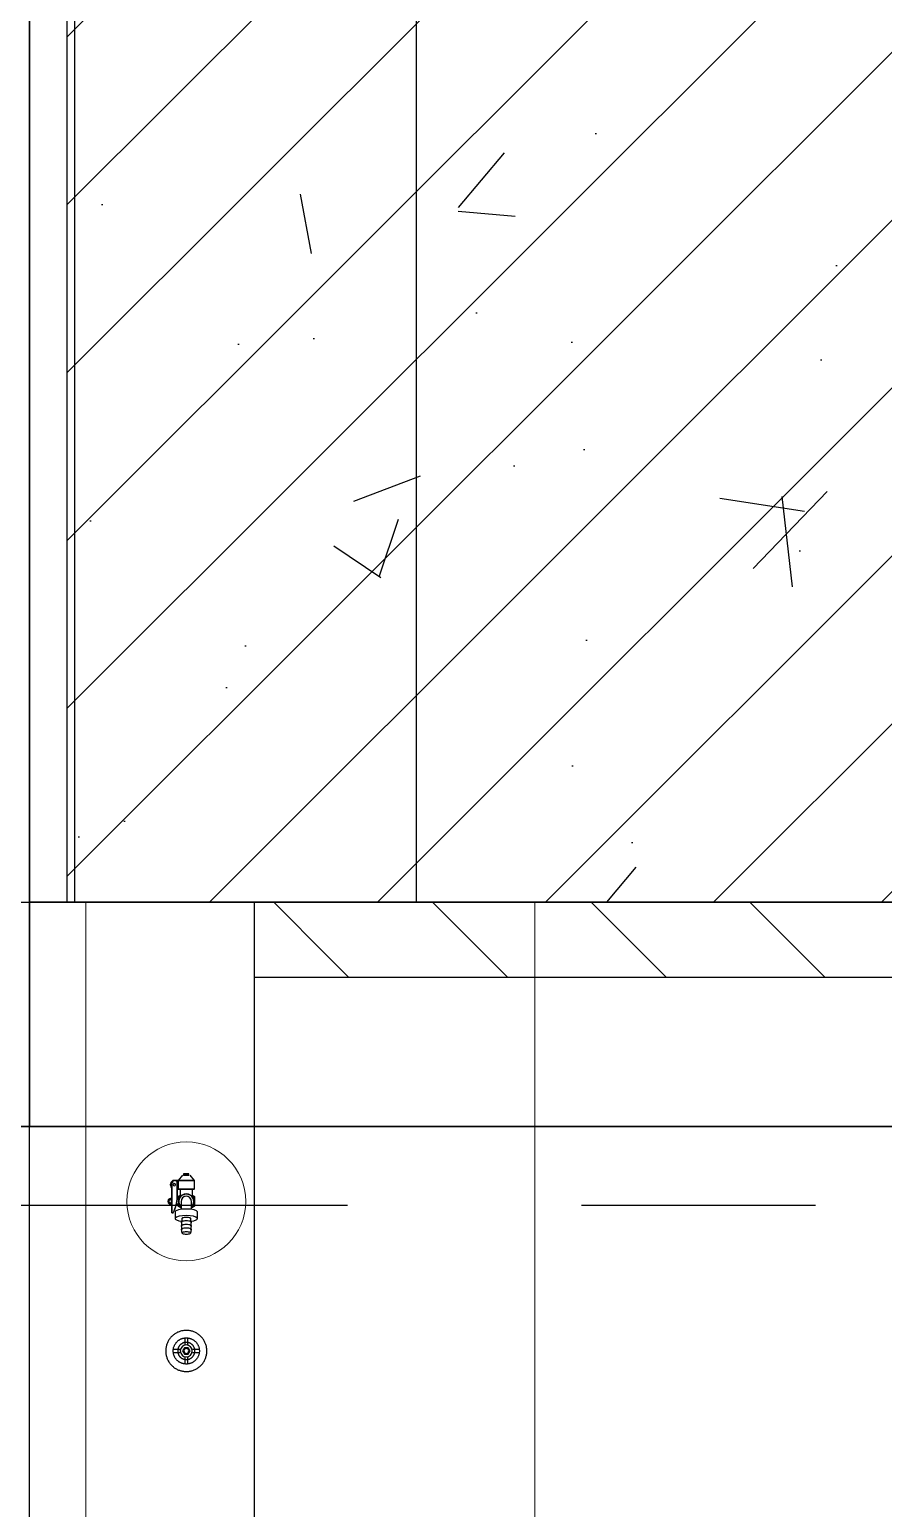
# Model space of a CAD drawing. Header units: millimetres. Extents: x -4391136 to -1798569, y -886572 to -291056.
# Drawn here: x -2136485 to -2135344, y -394351 to -392374 of the extents above; entities that cross this region are included whole.
import ezdxf

# ---------------------------------------------------------------- set-up
doc = ezdxf.new("R2010")
doc.units = ezdxf.units.MM
doc.set_wipeout_variables(frame=1)
doc.linetypes.add('TA_GL_005.00000', pattern=[13.75, 5, -1.25, 1.25, -1.25, 5])
doc.linetypes.add('Xref-LOUVER-E1-E4$0$HIDDEN2', pattern=[4.7625, 3.175, -1.5875])
for name, color, linetype in [('000 - 0_SYM_DWG_GRIDLINE_MAIN_COLOR_251', 7, 'Continuous'), ('000 - CONCRETE_COL_CUT_COLOR_5', 7, 'Continuous'), ('000 - CONCRETE_COL_HATCH_', 7, 'Continuous'), ('000 - CONCRETE_COL_WIPEOUT_', 7, 'Continuous'), ('000 - CONCRETE_PRECAST_MAIN_COLOR_1', 7, 'Continuous'), ('000 - CONCRETE_PRECAST_WIPEOUT_', 7, 'Continuous'), ('000 - CONCRETE_WALL_MAIN_COLOR_1', 7, 'Continuous'), ('_PP-Dim', 7, 'Continuous'), ('Xref-E1-E4$0$E2_Ent2-CRD$0$_Col', 7, 'Continuous'), ('Xref-E1-E4$0$E2_Ent2-CRD$0$_Hatch', 7, 'Continuous'), ('Xref-E1-E4$0$E2_Ent2-CRD$0$A-200-M_WALL_EXT', 7, 'Continuous'), ('Xref-LOUVER-E1-E4$0$_PRECAST', 7, 'Xref-LOUVER-E1-E4$0$HIDDEN2')]:
    doc.layers.add(name, color=color, linetype=linetype)
doc.styles.add('TA', font='', dxfattribs={"height": 4.5})
doc.styles.get('TA').set_extended_font_data('Cordia New')
pattern_1 = [(135, (-97966.48, -101250), (-106.06602, -106.06602), [])]

# ---------------------------------------------------------------- blocks, each defined once
blk = doc.blocks.new('W-1-PP17-ENT2_REV00_20260527-020919_ELEVATION_2_ST')
at = {"layer": 'Xref-E1-E4$0$E2_Ent2-CRD$0$_Hatch', "lineweight": -3}
h = blk.add_hatch(dxfattribs=at)
h.set_pattern_fill('FP_5', style=0, pattern_type=2)
h.set_pattern_definition(pattern_1)
h.paths.add_polyline_path([(-19735, 102190), (-19735, 103500), (-22025, 103500), (-22025, 102190), (-20233.7, 102190)])
h = blk.add_hatch(dxfattribs=at)
h.set_pattern_fill('FP_5', style=0, pattern_type=2)
h.set_pattern_definition(pattern_1)
h.paths.add_polyline_path([(-19735, 102190), (-19735, 103500), (-22025, 103500), (-22025, 102190), (-20233.7, 102190)])
at = {"layer": 'Xref-E1-E4$0$E2_Ent2-CRD$0$_Col', "color": 7}
blk.add_lwpolyline([(-22325, 105590), (-22025, 105590), (-22025, 102290), (-22325, 102290)], close=True, dxfattribs=at)
at = {"layer": 'Xref-E1-E4$0$E2_Ent2-CRD$0$A-200-M_WALL_EXT', "color": 7, "lineweight": -3}
for p, q in [((-22325, 100790), (-22325, 102290)), ((-22025, 102290), (-22325, 102290)), ((-22025, 102290), (-22025, 100790)), ((-22025, 102190), (970, 102190))]:
    blk.add_line(p, q, dxfattribs=at)
at = {"layer": 'Xref-LOUVER-E1-E4$0$_PRECAST', "color": 7}
blk.add_line((-22275, 102290), (-16435, 102290), dxfattribs=at)
blk.add_lwpolyline([(-16435, 105290), (-22275, 105290), (-22275, 102290)], dxfattribs=at)
blk = doc.blocks.new('*U1514')
at = {"layer": '000 - 0_SYM_DWG_GRIDLINE_MAIN_COLOR_251', "color": 7, "linetype": 'ByBlock', "ltscale": 5}
blk.add_line((20, 0), (-622.815, 0), dxfattribs=at)
at = {"color": 7, "style": 'TA', "flags": 1}
blk.add_attdef('LOCATION', (6, -6), '', height=4.5, rotation=270, dxfattribs=at)
blk = doc.blocks.new('W-1-PP17-ENT2_REV00_20260527-020919_ELEVATION_2_PRECAST')
at = {"color": 7}
blk.add_wipeout([(5840, 0), (0, 0), (0, -3000), (5840, -3000)], dxfattribs=at).dxf.layer = '000 - CONCRETE_PRECAST_WIPEOUT_'
at = {"layer": '000 - CONCRETE_COL_HATCH_'}
h = blk.add_hatch(dxfattribs=at)
h.set_pattern_fill('ANSI31')
h.set_pattern_definition([(45, (-112882316.63, -18304642.85), (-112.25320151, 112.25320151), [])])
h.paths.add_polyline_path([(5840, 0), (0, 0), (0, -3000), (5840, -3000)])
h = blk.add_hatch(dxfattribs=at)
h.set_pattern_fill('AR-CONC', scale=0.1)
h.set_pattern_definition([(50, (-112882316.6, -18304642.85), (910.923345, -79.6954277), [95.25, -1047.75]), (355, (-112882316.6, -18304642.85), (-176.217107, 955.284226), [76.2, -838.202921]), (100.4514447, (-112882240.7, -18304649.5), (734.7062355, 875.5887596), [80.950044, -890.451223]), (46.1842, (-112882316.6, -18304388.9), (1355.395204, -210.21164), [142.875, -1571.625]), (96.6355576, (-112882203.7, -18304406.4), (1187.02067, 1237.130623), [121.425116, -1335.67804]), (351.1841512, (-112882316.6, -18304388.9), (1187.02067, 1237.130623), [114.299835, -1257.29866]), (21, (-112882189.6, -18304452.35), (758.0719563, -511.325991), [95.25, -1047.75]), (326, (-112882189.6, -18304452.35), (309.010142, 920.9398306), [76.2, -838.2]), (71.451445, (-112882126.5, -18304495), (1067.0820964, 409.6138444), [80.950044, -890.449688]), (37.5, (-112882316.63, -18304642.85), (15.44301625, 422.7751944), [0, -828.04, 0, -850.9, 0, -841.375]), (7.5, (-112882316.63, -18304642.85), (334.0983126, 500.9028741), [0, -485.14, 0, -808.99, 0, -320.675]), (327.5, (-112882599.84, -18304642.85), (677.9529758, -28.64372), [0, -317.5, 0, -990.6, 0, -1314.45]), (317.5, (-112882726.84, -18304642.85), (740.645907, 127.1324552), [0, -412.75, 0, -657.86, 0, -933.45])])
h.paths.add_polyline_path([(5840, 0), (0, 0), (0, -3000), (5840, -3000)])
at = {"layer": '000 - CONCRETE_PRECAST_MAIN_COLOR_1', "color": 7}
blk.add_line((0, 0), (0, -3000), dxfattribs=at)
blk.add_lwpolyline([(5840, 0), (0, 0), (0, -3000), (5840, -3000), (5840, 0)], close=True, dxfattribs=at)
blk = doc.blocks.new('DPA_Curved type C_Left_Corner 1 - Curved Type C_Left_Corner 1-31266682-ENTRANCE 2 - ENLARGE ELEVATION 2')
at = {"layer": '000 - CONCRETE_PRECAST_MAIN_COLOR_1', "color": 7}
for p, q in [((-518923.9, 105290), (-518923.9, 102290)), ((-518923.9, 105290), (-518923.9, 102290)), ((-518913.9, 105290), (-518913.9, 102290)), ((-518457.3, 105290), (-518457.3, 102290)), ((-518973.9, 102290), (-517473.9, 102290)), ((-518923.9, 102290), (-518973.9, 102290)), ((-518913.9, 102290), (-518923.9, 102290)), ((-518457.3, 102290), (-518913.9, 102290)), ((-517533.9, 102290), (-518457.3, 102290))]:
    blk.add_line(p, q, dxfattribs=at)
blk = doc.blocks.new('ACM_STR_COLN_Precast- Rectangular Column - 300x300-21690118-ENTRANCE 2 - ENLARGE ELEVATION 2')
at = {"layer": '000 - CONCRETE_WALL_MAIN_COLOR_1', "color": 7}
for p, q in [((-518973.9, 105290), (-518973.9, 102290)), ((-518973.9, 105290), (-518973.9, 102290)), ((-518963.9, 102290), (-518973.9, 102290)), ((-518683.9, 102290), (-518963.9, 102290)), ((-518673.9, 102290), (-518683.9, 102290))]:
    blk.add_line(p, q, dxfattribs=at)
blk = doc.blocks.new('ø15 HB_ - HOSE BIBB  W_ LOCK-32895848-ENTRANCE 2 - ENLARGE ELEVATION 2')
at = {"layer": '000 - CONCRETE_WALL_MAIN_COLOR_1', "color": 7}
for p, q in [((-518782.7, 101914.8), (-518782.7, 101915.8)), ((-518782.7, 101915.8), (-518782.7, 101914.8)), ((-518780.4, 101918.1), (-518779.1, 101918.1)), ((-518779.1, 101918.1), (-518780.4, 101918.1)), ((-518780.4, 101918.1), (-518779.1, 101918.1)), ((-518779.1, 101918.1), (-518780.4, 101918.1)), ((-518780.4, 101918.1), (-518772.9, 101918.1)), ((-518772.9, 101918.1), (-518780.4, 101918.1)), ((-518776.8, 101915.8), (-518776.8, 101895.9)), ((-518776.8, 101895.9), (-518776.8, 101915.8)), ((-518769.7, 101925), (-518775.4, 101918.1)), ((-518775.4, 101918.1), (-518775.4, 101906.5)), ((-518764.5, 101918.1), (-518775.1, 101918.1)), ((-518775.1, 101918.1), (-518764.5, 101918.1)), ((-518766.2, 101927), (-518768, 101927)), ((-518768, 101927), (-518766.2, 101927)), ((-518768, 101927), (-518768, 101925)), ((-518766.2, 101925), (-518768, 101925)), ((-518768, 101925), (-518766.2, 101925)), ((-518762.8, 101927), (-518766.2, 101927)), ((-518766.2, 101927), (-518762.8, 101927)), ((-518766.2, 101927), (-518766.2, 101925)), ((-518766.2, 101927), (-518766.2, 101925)), ((-518762.8, 101925), (-518766.2, 101925)), ((-518766.2, 101925), (-518762.8, 101925)), ((-518764.5, 101925), (-518764.5, 101925)), ((-518764.5, 101925), (-518764.5, 101925)), ((-518764.5, 101918.1), (-518764.5, 101918.1)), ((-518764.5, 101918.1), (-518764.5, 101918.1)), ((-518764.5, 101918.1), (-518753.6, 101918.1)), ((-518753.9, 101918.1), (-518764.5, 101918.1)), ((-518761, 101927), (-518762.8, 101927)), ((-518762.8, 101927), (-518761, 101927)), ((-518762.8, 101927), (-518762.8, 101925)), ((-518762.8, 101927), (-518762.8, 101925)), ((-518761, 101925), (-518762.8, 101925)), ((-518762.8, 101925), (-518761, 101925)), ((-518761, 101925), (-518761, 101927)), ((-518753.6, 101918.1), (-518759.3, 101925)), ((-518753.6, 101906.5), (-518753.6, 101918.1)), ((-518785.4, 101911.5), (-518785.4, 101913.1)), ((-518785.4, 101913.1), (-518785.4, 101911.5)), ((-518783.9, 101874.8), (-518783.9, 101914.8)), ((-518783.9, 101914.8), (-518782.7, 101914.8)), ((-518782.7, 101914.8), (-518783.9, 101914.8)), ((-518783.9, 101914.8), (-518783.9, 101874.8)), ((-518783.9, 101893.9), (-518783.9, 101907.9)), ((-518783.9, 101907.9), (-518783.9, 101893.9)), ((-518783.9, 101895.5), (-518783.9, 101905)), ((-518783.9, 101905), (-518783.9, 101895.5)), ((-518776.8, 101906.5), (-518776.8, 101895.9)), ((-518776.8, 101895.9), (-518776.8, 101906.5)), ((-518772.9, 101906.5), (-518776.8, 101906.5)), ((-518776.8, 101906.5), (-518772.9, 101906.5)), ((-518775.5, 101896.4), (-518772.6, 101898)), ((-518772.6, 101898), (-518775.5, 101896.4)), ((-518775.5, 101893.9), (-518775.5, 101896.4)), ((-518775.5, 101896.4), (-518775.5, 101893.9)), ((-518764.5, 101906.5), (-518775.1, 101906.5)), ((-518775.1, 101906.5), (-518764.5, 101906.5)), ((-518772.6, 101906.5), (-518772.6, 101897.5)), ((-518771.5, 101906.5), (-518772.3, 101906.5)), ((-518772.3, 101906.5), (-518771.5, 101906.5)), ((-518771.8, 101898.2), (-518771.8, 101896.9)), ((-518764.5, 101906.5), (-518771.2, 101906.5)), ((-518771.2, 101906.5), (-518764.5, 101906.5)), ((-518764.5, 101906.5), (-518753.9, 101906.5)), ((-518753.6, 101906.5), (-518764.5, 101906.5)), ((-518764.5, 101906.5), (-518756.7, 101906.5)), ((-518756.7, 101906.5), (-518764.5, 101906.5)), ((-518757.2, 101896.9), (-518757.2, 101898.2)), ((-518756.4, 101897.5), (-518756.4, 101906.5)), ((-518756.4, 101898), (-518753.5, 101896.4)), ((-518753.5, 101896.4), (-518756.4, 101898)), ((-518753.5, 101896.4), (-518753.5, 101883.6)), ((-518753.5, 101883.6), (-518753.5, 101896.4)), ((-518788.8, 101889.2), (-518788.8, 101890.8)), ((-518788.8, 101890.8), (-518788.8, 101889.2)), ((-518785.8, 101893.9), (-518783.9, 101893.9)), ((-518783.9, 101893.9), (-518785.8, 101893.9)), ((-518783.9, 101886.2), (-518785.8, 101886.2)), ((-518785.8, 101886.2), (-518783.9, 101886.2)), ((-518783.9, 101874.8), (-518783.9, 101886.2)), ((-518783.9, 101886.2), (-518783.9, 101874.8)), ((-518783.9, 101874.8), (-518783.9, 101884.6)), ((-518783.9, 101884.6), (-518783.9, 101874.8)), ((-518774.7, 101886.2), (-518778, 101886.2)), ((-518778, 101886.2), (-518774.7, 101886.2)), ((-518777.1, 101893.9), (-518774.7, 101893.9)), ((-518774.7, 101893.9), (-518777.1, 101893.9)), ((-518775.5, 101883.6), (-518775.5, 101886.2)), ((-518775.5, 101886.2), (-518775.5, 101883.6)), ((-518771.4, 101881.3), (-518775.5, 101883.6)), ((-518775.5, 101883.6), (-518771.4, 101881.3)), ((-518771.4, 101883.2), (-518771.4, 101879)), ((-518753.5, 101883.6), (-518757.7, 101881.2)), ((-518757.7, 101881.2), (-518753.5, 101883.6)), ((-518757.6, 101879), (-518757.6, 101883.2)), ((-518782.9, 101874.8), (-518783.9, 101874.8)), ((-518783.9, 101874.8), (-518782.9, 101874.8)), ((-518781.9, 101874.8), (-518783.9, 101874.8)), ((-518783.9, 101874.8), (-518781.9, 101874.8)), ((-518781.9, 101874.8), (-518783.9, 101874.8)), ((-518783.9, 101874.8), (-518781.9, 101874.8)), ((-518779.5, 101875.8), (-518779.5, 101867)), ((-518771.3, 101862.1), (-518770.4, 101857.2)), ((-518771.3, 101857.2), (-518770.4, 101852.4)), ((-518770.4, 101867), (-518770.4, 101862.1)), ((-518758.6, 101862.1), (-518758.6, 101867)), ((-518758.6, 101857.2), (-518757.7, 101862.1)), ((-518758.6, 101852.4), (-518757.7, 101857.2)), ((-518749.5, 101867), (-518749.5, 101875.8)), ((-518771.3, 101852.4), (-518770.4, 101847.6)), ((-518758.6, 101847.6), (-518757.7, 101852.4))]:
    blk.add_line(p, q, dxfattribs=at)
at = {"layer": '000 - CONCRETE_WALL_MAIN_COLOR_1', "color": 7, "flags": 128}
for points in [[(-518771.4, 101890), (-518771.4, 101890), (-518771.4, 101890), (-518771.4, 101889.9), (-518771.4, 101889.9), (-518771.4, 101889.8), (-518771.4, 101889.7), (-518771.4, 101889.6), (-518771.4, 101889.5), (-518771.4, 101889.4), (-518771.4, 101889.3), (-518771.4, 101889.1), (-518771.4, 101888.9), (-518771.4, 101888.8), (-518771.4, 101888.6), (-518771.4, 101888.4), (-518771.4, 101888.2), (-518771.4, 101887.9), (-518771.4, 101887.7), (-518771.4, 101887.4), (-518771.4, 101887.2), (-518771.4, 101886.9), (-518771.4, 101886.6), (-518771.4, 101886.4), (-518771.4, 101886.1), (-518771.4, 101885.8), (-518771.4, 101885.4), (-518771.4, 101885.1), (-518771.4, 101884.8), (-518771.4, 101884.5), (-518771.4, 101884.1), (-518771.4, 101883.8), (-518771.4, 101883.4), (-518771.4, 101883.2)], [(-518757.6, 101883.2), (-518757.6, 101883.6), (-518757.6, 101883.9), (-518757.6, 101884.3), (-518757.6, 101884.6), (-518757.6, 101884.9), (-518757.6, 101885.2), (-518757.6, 101885.6), (-518757.6, 101885.9), (-518757.6, 101886.2), (-518757.6, 101886.5), (-518757.6, 101886.8), (-518757.6, 101887), (-518757.6, 101887.3), (-518757.6, 101887.5), (-518757.6, 101887.8), (-518757.6, 101888), (-518757.6, 101888.2), (-518757.6, 101888.5), (-518757.6, 101888.7), (-518757.6, 101888.8), (-518757.6, 101889), (-518757.6, 101889.2), (-518757.6, 101889.3), (-518757.6, 101889.4), (-518757.6, 101889.6), (-518757.6, 101889.7), (-518757.6, 101889.8), (-518757.6, 101889.8), (-518757.6, 101889.9), (-518757.6, 101889.9), (-518757.6, 101890), (-518757.6, 101890), (-518757.6, 101890)]]:
    blk.add_lwpolyline(points, dxfattribs=at)
at = {"layer": '000 - CONCRETE_WALL_MAIN_COLOR_1', "color": 7}
for centre, radius, start, end in [((-518780.4, 101913.1), 5, 90, 180), ((-518780.4, 101913.1), 5, 90, 180), ((-518780.4, 101915.8), 2.3, 90, 180), ((-518780.4, 101915.8), 2.3, 165, 180), ((-518780.4, 101915.8), 2.3, 90, 105), ((-518780.4, 101915.8), 2.3, 90, 105), ((-518780.4, 101915.8), 2.3, 90, 105), ((-518779.1, 101915.8), 2.3, 75, 90), ((-518779.1, 101915.8), 2.3, 0, 90), ((-518779.1, 101915.8), 2.3, 0, 15), ((-518780.4, 101911.5), 5, 180, 225), ((-518780.4, 101911.5), 5, 180, 225), ((-518780.4, 101912.3), 1.5, 90, 180), ((-518780.4, 101912.3), 1.5, 0, 180), ((-518780.4, 101912.3), 1.5, 90, 180), ((-518780.4, 101912.3), 1.5, 180, 195), ((-518780.4, 101912.3), 1.5, 180, 0), ((-518780.4, 101912.3), 1.5, 180, 195), ((-518823.6, 101895.9), 46.8, 333.1573, 0), ((-518823.6, 101895.9), 46.8, 333.1573, 0), ((-518780.4, 101912.3), 1.5, 60, 75), ((-518780.4, 101912.3), 1.5, 60, 75), ((-518780.4, 101912.3), 1.5, 0, 30), ((-518780.4, 101912.3), 1.5, 0, 30), ((-518823.6, 101895.9), 46.8, 357.4651, 0), ((-518823.6, 101895.9), 46.8, 357.4651, 0), ((-518764.5, 101890), 11, 131.4638, 180), ((-518764.5, 101890), 10, 0, 180), ((-518764.5, 101890), 10, 90, 222.5173), ((-518764.5, 101890), 10, 136.7492, 180), ((-518764.5, 101890), 6.85, 0, 180), ((-518764.5, 101890), 10, 317.4827, 90), ((-518764.5, 101890), 11, 0, 48.5362), ((-518764.5, 101890), 10, 0, 43.2508), ((-518785.8, 101890.8), 3.01, 90, 180), ((-518785.8, 101890.8), 3.01, 90, 180), ((-518785.8, 101889.2), 2.96, 180, 270), ((-518785.8, 101889.2), 2.96, 180, 270), ((-518785.9, 101890), 2, 60, 165), ((-518785.9, 101890), 2, 0, 180), ((-518785.9, 101890), 2, 180, 0), ((-518785.9, 101890), 2, 195, 300), ((-518823.6, 101895.9), 46.8, 333.1573, 348.0247), ((-518823.6, 101895.9), 46.8, 333.1573, 348.0247), ((-518764.5, 101890), 11, 180, 231.0881), ((-518764.5, 101890), 11, 200.2681, 231.0881), ((-518764.5, 101890), 10, 180, 225), ((-518764.5, 101890), 10, 180, 225), ((-518764.5, 101890), 6.85, 150, 157.6363), ((-518764.5, 101890), 11, 308.5245, 0), ((-518764.5, 101890), 11, 308.5245, 0), ((-518764.5, 101890), 10, 315, 0), ((-518764.5, 101890), 10, 315, 0)]:
    blk.add_arc(centre, radius, start, end, dxfattribs=at)
for centre, major_axis, ratio, start_param, end_param in [((-518764.5, 101890), (6.85, 0), 0.999989, 0, 3.141593), ((-518764.5, 101875.8), (15, 0), 0.258819, 1.570796, 3.141593), ((-518764.5, 101875.8), (15, 0), 0.258819, 0, 1.570796), ((-518764.5, 101867), (15, 0), 0.258819, 1.570796, 4.335415), ((-518764.5, 101862.1), (6.85, 0), 0.258819, 1.570796, 3.665191), ((-518764.5, 101857.3), (6.85, 0), 0.258819, 1.570796, 3.665191), ((-518764.5, 101867), (5.88, 0), 0.258819, 1.570796, 3.665191), ((-518764.5, 101867), (15, 0), 0.258819, 5.089363, 7.853982), ((-518764.5, 101867), (5.88, 0), 0.258819, 5.759587, 7.853982), ((-518764.5, 101862.1), (6.85, 0), 0.258819, 5.759587, 7.853982), ((-518764.5, 101857.3), (6.85, 0), 0.258819, 5.759587, 7.853982), ((-518764.5, 101852.5), (6.85, 0), 0.258819, 1.570796, 3.665191), ((-518764.5, 101847.7), (5.88, 0), 0.258819, 1.570796, 4.712389), ((-518764.5, 101852.5), (6.85, 0), 0.258819, 5.759587, 7.853982), ((-518764.5, 101847.7), (5.88, 0), 0.258819, 4.712389, 7.853982)]:
    blk.add_ellipse(centre, major_axis=major_axis, ratio=ratio, start_param=start_param, end_param=end_param, dxfattribs=at)
for points in [[(-518772.4, 101897.7), (-518772.2, 101897.8), (-518772, 101898), (-518771.8, 101898.2)], [(-518757.2, 101898.2), (-518757, 101898), (-518756.8, 101897.8), (-518756.6, 101897.7)]]:
    blk.add_open_spline(points, degree=3, dxfattribs=at)
for points, knots in [([(-518770.9, 101897.7), (-518770.8, 101897.8), (-518770.6, 101897.9), (-518770.3, 101898.1), (-518770, 101898.4), (-518769.7, 101898.6), (-518769.3, 101898.8), (-518769, 101899), (-518768.6, 101899.1), (-518768.2, 101899.3), (-518767.8, 101899.5), (-518767.2, 101899.6), (-518766.4, 101899.8), (-518765.5, 101900), (-518764.8, 101900), (-518764.5, 101900)], [0.2, 0.2, 0.2, 0.2, 0.25, 0.3, 0.35, 0.4, 0.45, 0.5, 0.55, 0.6, 0.65, 0.7, 0.8, 0.9, 1, 1, 1, 1]), ([(-518764.5, 101900), (-518764.2, 101900), (-518763.5, 101900), (-518762.6, 101899.8), (-518761.8, 101899.6), (-518761.2, 101899.5), (-518760.8, 101899.3), (-518760.2, 101899.1), (-518759.8, 101898.8), (-518759.5, 101898.6), (-518759.3, 101898.5), (-518759, 101898.4), (-518758.7, 101898.1), (-518758.3, 101897.9), (-518758.1, 101897.7), (-518757.7, 101897.3), (-518757.4, 101897.1), (-518757.2, 101896.9)], [0, 0, 0, 0, 0.1, 0.2, 0.3, 0.35, 0.4, 0.475, 0.55, 0.5875, 0.60625, 0.625, 0.7, 0.775, 0.8125, 0.85, 1, 1, 1, 1])]:
    blk.add_open_spline(points, degree=3, knots=knots, dxfattribs=at)
blk = doc.blocks.new('ø20 GATE VALVE - ø20 GATE VALVE-32896794-ENTRANCE 2 - ENLARGE ELEVATION 2')
at = {"layer": '000 - CONCRETE_WALL_MAIN_COLOR_1', "color": 7}
for p, q in [((-518766.5, 101706.7), (-518766.5, 101698.1)), ((-518762.5, 101698.6), (-518762.5, 101706.7)), ((-518773.3, 101692), (-518781.2, 101692)), ((-518781.2, 101688), (-518773.3, 101688)), ((-518767, 101694.3), (-518769.5, 101690)), ((-518769.5, 101690), (-518767, 101685.7)), ((-518762, 101694.3), (-518767, 101694.3)), ((-518767, 101685.7), (-518762, 101685.7)), ((-518766.5, 101681.4), (-518766.5, 101673.3)), ((-518762.5, 101673.3), (-518762.5, 101681.4)), ((-518759.5, 101690), (-518762, 101694.3)), ((-518762, 101685.7), (-518759.5, 101690)), ((-518747.8, 101692), (-518755.6, 101692)), ((-518755.6, 101688), (-518747.8, 101688))]:
    blk.add_line(p, q, dxfattribs=at)
at = {"layer": '000 - CONCRETE_WALL_MAIN_COLOR_1', "color": 7, "flags": 128}
for points in [[(-518764.5, 101717.5), (-518765.6, 101717.5), (-518766.7, 101717.4), (-518767.8, 101717.3), (-518768.9, 101717.1), (-518770, 101717), (-518771, 101716.7), (-518772.1, 101716.4), (-518773.1, 101716.1), (-518774.2, 101715.7), (-518775.2, 101715.3), (-518776.2, 101714.9), (-518777.2, 101714.4), (-518778.2, 101713.9), (-518779.1, 101713.3), (-518780, 101712.7), (-518780.9, 101712.1), (-518781.8, 101711.4), (-518782.6, 101710.7), (-518783.4, 101709.9), (-518784.2, 101709.2), (-518785, 101708.4), (-518785.7, 101707.5), (-518786.4, 101706.7), (-518787, 101705.8), (-518787.6, 101704.9), (-518788.2, 101703.9), (-518788.8, 101703), (-518789.3, 101702), (-518789.7, 101701), (-518790.1, 101700), (-518790.5, 101698.9), (-518790.8, 101697.9), (-518791.1, 101696.8), (-518791.4, 101695.8), (-518791.6, 101694.7), (-518791.8, 101693.6), (-518791.9, 101692.5), (-518792, 101691.4), (-518792, 101690.3), (-518792, 101689.2), (-518791.9, 101688.1), (-518791.8, 101687), (-518791.7, 101685.9), (-518791.5, 101684.8), (-518791.3, 101683.8), (-518791, 101682.7), (-518790.7, 101681.6), (-518790.3, 101680.6), (-518789.9, 101679.6), (-518789.5, 101678.6), (-518789, 101677.6), (-518788.5, 101676.6), (-518788, 101675.6), (-518787.4, 101674.7), (-518786.7, 101673.8), (-518786.1, 101672.9), (-518785.4, 101672.1), (-518784.6, 101671.3), (-518783.9, 101670.5), (-518783.1, 101669.7), (-518782.2, 101669), (-518781.4, 101668.3), (-518780.5, 101667.6), (-518779.6, 101667), (-518778.7, 101666.4), (-518777.7, 101665.9), (-518776.7, 101665.4), (-518775.8, 101664.9), (-518774.7, 101664.5), (-518773.7, 101664.1), (-518772.7, 101663.7), (-518771.6, 101663.4), (-518770.5, 101663.2), (-518769.5, 101663), (-518768.4, 101662.8), (-518767.3, 101662.6), (-518766.2, 101662.6), (-518765.1, 101662.5), (-518764.5, 101662.5)], [(-518764.5, 101672.5), (-518765.2, 101672.5), (-518765.9, 101672.6), (-518766.6, 101672.6), (-518767.3, 101672.7), (-518768, 101672.8), (-518768.7, 101673), (-518769.3, 101673.2), (-518770, 101673.4), (-518770.7, 101673.6), (-518771.3, 101673.9), (-518772, 101674.2), (-518772.6, 101674.5), (-518773.2, 101674.8), (-518773.8, 101675.2), (-518774.4, 101675.6), (-518774.9, 101676), (-518775.5, 101676.4), (-518776, 101676.8), (-518776.6, 101677.3), (-518777.1, 101677.8), (-518777.5, 101678.3), (-518778, 101678.8), (-518778.4, 101679.4), (-518778.8, 101680), (-518779.2, 101680.5), (-518779.6, 101681.1), (-518779.9, 101681.8), (-518780.3, 101682.4), (-518780.5, 101683), (-518780.8, 101683.7), (-518781.1, 101684.3), (-518781.3, 101685), (-518781.5, 101685.7), (-518781.6, 101686.3), (-518781.7, 101687), (-518781.8, 101687.7), (-518781.9, 101688.4), (-518782, 101689.1), (-518782, 101689.8), (-518782, 101690.5), (-518782, 101691.2), (-518781.9, 101691.9), (-518781.8, 101692.6), (-518781.7, 101693.3), (-518781.5, 101694), (-518781.4, 101694.7), (-518781.2, 101695.3), (-518780.9, 101696), (-518780.7, 101696.6), (-518780.4, 101697.3), (-518780.1, 101697.9), (-518779.8, 101698.5), (-518779.4, 101699.1), (-518779, 101699.7), (-518778.6, 101700.3), (-518778.2, 101700.9), (-518777.8, 101701.4), (-518777.3, 101701.9), (-518776.8, 101702.4), (-518776.3, 101702.9), (-518775.8, 101703.4), (-518775.3, 101703.8), (-518774.7, 101704.2), (-518774.1, 101704.6), (-518773.5, 101705), (-518772.9, 101705.3), (-518772.3, 101705.7), (-518771.7, 101706), (-518771, 101706.2), (-518770.4, 101706.5), (-518769.7, 101706.7), (-518769, 101706.9), (-518768.3, 101707.1), (-518767.7, 101707.2), (-518767, 101707.3), (-518766.3, 101707.4), (-518765.6, 101707.5), (-518764.9, 101707.5), (-518764.5, 101707.5)], [(-518764.5, 101701.5), (-518765, 101701.5), (-518765.4, 101701.5), (-518765.9, 101701.4), (-518766.3, 101701.4), (-518766.8, 101701.3), (-518767.2, 101701.2), (-518767.7, 101701.1), (-518768.1, 101700.9), (-518768.6, 101700.8), (-518769, 101700.6), (-518769.4, 101700.4), (-518769.8, 101700.2), (-518770.2, 101700), (-518770.6, 101699.7), (-518771, 101699.5), (-518771.4, 101699.2), (-518771.7, 101698.9), (-518772.1, 101698.6), (-518772.4, 101698.3), (-518772.7, 101698), (-518773.1, 101697.7), (-518773.4, 101697.3), (-518773.6, 101697), (-518773.9, 101696.6), (-518774.2, 101696.2), (-518774.4, 101695.8), (-518774.6, 101695.4), (-518774.9, 101695), (-518775, 101694.6), (-518775.2, 101694.2), (-518775.4, 101693.7), (-518775.5, 101693.3), (-518775.6, 101692.9), (-518775.7, 101692.4), (-518775.8, 101692), (-518775.9, 101691.5), (-518776, 101691), (-518776, 101690.6), (-518776, 101690.1), (-518776, 101689.7), (-518776, 101689.2), (-518775.9, 101688.7), (-518775.9, 101688.3), (-518775.8, 101687.8), (-518775.7, 101687.4), (-518775.6, 101686.9), (-518775.5, 101686.5), (-518775.3, 101686.1), (-518775.1, 101685.6), (-518775, 101685.2), (-518774.8, 101684.8), (-518774.5, 101684.4), (-518774.3, 101684), (-518774.1, 101683.6), (-518773.8, 101683.2), (-518773.5, 101682.9), (-518773.2, 101682.5), (-518772.9, 101682.2), (-518772.6, 101681.8), (-518772.3, 101681.5), (-518771.9, 101681.2), (-518771.6, 101680.9), (-518771.2, 101680.7), (-518770.8, 101680.4), (-518770.4, 101680.1), (-518770, 101679.9), (-518769.6, 101679.7), (-518769.2, 101679.5), (-518768.8, 101679.3), (-518768.4, 101679.2), (-518767.9, 101679), (-518767.5, 101678.9), (-518767, 101678.8), (-518766.6, 101678.7), (-518766.1, 101678.6), (-518765.7, 101678.6), (-518765.2, 101678.5), (-518764.7, 101678.5), (-518764.5, 101678.5)], [(-518764.5, 101662.5), (-518763.4, 101662.5), (-518762.3, 101662.6), (-518761.2, 101662.7), (-518760.1, 101662.9), (-518759, 101663), (-518758, 101663.3), (-518756.9, 101663.6), (-518755.8, 101663.9), (-518754.8, 101664.3), (-518753.8, 101664.7), (-518752.8, 101665.1), (-518751.8, 101665.6), (-518750.8, 101666.1), (-518749.9, 101666.7), (-518749, 101667.3), (-518748.1, 101667.9), (-518747.2, 101668.6), (-518746.4, 101669.3), (-518745.6, 101670.1), (-518744.8, 101670.8), (-518744, 101671.6), (-518743.3, 101672.5), (-518742.6, 101673.3), (-518742, 101674.2), (-518741.4, 101675.1), (-518740.8, 101676.1), (-518740.2, 101677), (-518739.7, 101678), (-518739.3, 101679), (-518738.9, 101680), (-518738.5, 101681.1), (-518738.2, 101682.1), (-518737.9, 101683.2), (-518737.6, 101684.2), (-518737.4, 101685.3), (-518737.2, 101686.4), (-518737.1, 101687.5), (-518737, 101688.6), (-518737, 101689.7), (-518737, 101690.8), (-518737.1, 101691.9), (-518737.2, 101693), (-518737.3, 101694.1), (-518737.5, 101695.2), (-518737.7, 101696.2), (-518738, 101697.3), (-518738.3, 101698.4), (-518738.7, 101699.4), (-518739.1, 101700.4), (-518739.5, 101701.4), (-518740, 101702.4), (-518740.5, 101703.4), (-518741, 101704.4), (-518741.6, 101705.3), (-518742.3, 101706.2), (-518742.9, 101707.1), (-518743.6, 101707.9), (-518744.4, 101708.7), (-518745.1, 101709.5), (-518745.9, 101710.3), (-518746.7, 101711), (-518747.6, 101711.7), (-518748.5, 101712.4), (-518749.4, 101713), (-518750.3, 101713.6), (-518751.3, 101714.1), (-518752.3, 101714.6), (-518753.2, 101715.1), (-518754.3, 101715.5), (-518755.3, 101715.9), (-518756.3, 101716.3), (-518757.4, 101716.6), (-518758.5, 101716.8), (-518759.5, 101717), (-518760.6, 101717.2), (-518761.7, 101717.4), (-518762.8, 101717.4), (-518763.9, 101717.5), (-518764.5, 101717.5)], [(-518764.5, 101707.5), (-518763.8, 101707.5), (-518763.1, 101707.4), (-518762.4, 101707.4), (-518761.7, 101707.3), (-518761, 101707.2), (-518760.3, 101707), (-518759.7, 101706.8), (-518759, 101706.6), (-518758.3, 101706.4), (-518757.7, 101706.1), (-518757, 101705.8), (-518756.4, 101705.5), (-518755.8, 101705.2), (-518755.2, 101704.8), (-518754.6, 101704.4), (-518754, 101704), (-518753.5, 101703.6), (-518753, 101703.2), (-518752.4, 101702.7), (-518751.9, 101702.2), (-518751.5, 101701.7), (-518751, 101701.2), (-518750.6, 101700.6), (-518750.2, 101700), (-518749.8, 101699.5), (-518749.4, 101698.9), (-518749.1, 101698.2), (-518748.7, 101697.6), (-518748.5, 101697), (-518748.2, 101696.3), (-518747.9, 101695.7), (-518747.7, 101695), (-518747.5, 101694.3), (-518747.4, 101693.7), (-518747.3, 101693), (-518747.1, 101692.3), (-518747.1, 101691.6), (-518747, 101690.9), (-518747, 101690.2), (-518747, 101689.5), (-518747, 101688.8), (-518747.1, 101688.1), (-518747.2, 101687.4), (-518747.3, 101686.7), (-518747.5, 101686), (-518747.6, 101685.3), (-518747.8, 101684.7), (-518748.1, 101684), (-518748.3, 101683.4), (-518748.6, 101682.7), (-518748.9, 101682.1), (-518749.2, 101681.5), (-518749.6, 101680.9), (-518749.9, 101680.3), (-518750.4, 101679.7), (-518750.8, 101679.1), (-518751.2, 101678.6), (-518751.7, 101678.1), (-518752.2, 101677.6), (-518752.7, 101677.1), (-518753.2, 101676.6), (-518753.7, 101676.2), (-518754.3, 101675.8), (-518754.9, 101675.4), (-518755.5, 101675), (-518756.1, 101674.7), (-518756.7, 101674.3), (-518757.3, 101674), (-518758, 101673.8), (-518758.6, 101673.5), (-518759.3, 101673.3), (-518760, 101673.1), (-518760.7, 101672.9), (-518761.3, 101672.8), (-518762, 101672.7), (-518762.7, 101672.6), (-518763.4, 101672.5), (-518764.1, 101672.5), (-518764.5, 101672.5)], [(-518764.5, 101678.5), (-518764, 101678.5), (-518763.6, 101678.5), (-518763.1, 101678.6), (-518762.7, 101678.6), (-518762.2, 101678.7), (-518761.8, 101678.8), (-518761.3, 101678.9), (-518760.9, 101679.1), (-518760.4, 101679.2), (-518760, 101679.4), (-518759.6, 101679.6), (-518759.2, 101679.8), (-518758.8, 101680), (-518758.4, 101680.3), (-518758, 101680.5), (-518757.6, 101680.8), (-518757.3, 101681.1), (-518756.9, 101681.4), (-518756.6, 101681.7), (-518756.2, 101682), (-518755.9, 101682.3), (-518755.6, 101682.7), (-518755.3, 101683), (-518755.1, 101683.4), (-518754.8, 101683.8), (-518754.6, 101684.2), (-518754.4, 101684.6), (-518754.1, 101685), (-518754, 101685.4), (-518753.8, 101685.8), (-518753.6, 101686.3), (-518753.5, 101686.7), (-518753.4, 101687.1), (-518753.3, 101687.6), (-518753.2, 101688), (-518753.1, 101688.5), (-518753, 101689), (-518753, 101689.4), (-518753, 101689.9), (-518753, 101690.3), (-518753, 101690.8), (-518753.1, 101691.3), (-518753.1, 101691.7), (-518753.2, 101692.2), (-518753.3, 101692.6), (-518753.4, 101693.1), (-518753.5, 101693.5), (-518753.7, 101693.9), (-518753.9, 101694.4), (-518754, 101694.8), (-518754.2, 101695.2), (-518754.5, 101695.6), (-518754.7, 101696), (-518754.9, 101696.4), (-518755.2, 101696.8), (-518755.5, 101697.1), (-518755.8, 101697.5), (-518756.1, 101697.8), (-518756.4, 101698.2), (-518756.7, 101698.5), (-518757.1, 101698.8), (-518757.4, 101699.1), (-518757.8, 101699.3), (-518758.2, 101699.6), (-518758.6, 101699.9), (-518759, 101700.1), (-518759.4, 101700.3), (-518759.8, 101700.5), (-518760.2, 101700.7), (-518760.6, 101700.8), (-518761.1, 101701), (-518761.5, 101701.1), (-518762, 101701.2), (-518762.4, 101701.3), (-518762.9, 101701.4), (-518763.3, 101701.4), (-518763.8, 101701.5), (-518764.3, 101701.5), (-518764.5, 101701.5)]]:
    blk.add_lwpolyline(points, dxfattribs=at)
at = {"layer": '000 - CONCRETE_WALL_MAIN_COLOR_1', "color": 7}
for radius, start, end in [(8, 90, 270), (8, 165, 195), (8, 105, 135), (8, 225, 255), (3.25, 90, 270), (8, 270, 90), (3.25, 270, 90), (8, 60, 75), (8, 285, 315), (8, 45, 58.667), (8, 345, 15)]:
    blk.add_arc((-518764.5, 101690), radius, start, end, dxfattribs=at)
blk = doc.blocks.new('A$C3de08056')
at = {"layer": '000 - CONCRETE_WALL_MAIN_COLOR_1', "lineweight": 9}
h = blk.add_hatch(dxfattribs=at)
h.set_pattern_fill('FP_5', style=0, pattern_type=2)
h.set_pattern_definition([(90, (-5209.9, -3900), (-600, 4e-14), [])])
h.paths.add_polyline_path([(-28499.9, -4200), (-5104.9, -4200), (-5104.9, -3900), (-28499.9, -3900), (-28499.9, -4130.1)])
h = blk.add_hatch(dxfattribs=at)
h.set_pattern_fill('FP_1', style=0, pattern_type=2)
h.set_pattern_definition([(90, (-5209.9, -4840), (-600, 4e-14), [])])
h.paths.add_polyline_path([(-28609.9, -5100), (-28597.4, -5100), (-28597.4, -5095), (-28002.4, -5095), (-28002.4, -5100), (-27998.1, -5100), (-27998.1, -5095), (-27403.1, -5095), (-27403.1, -5100), (-27398.8, -5100), (-27398.8, -5095), (-26803.8, -5095), (-26803.8, -5100), (-26799.6, -5100), (-26799.6, -5095), (-26204.6, -5095), (-26204.6, -5100), (-26200.3, -5100), (-26200.3, -5095), (-25605.3, -5095), (-25605.3, -5100), (-25601, -5100), (-25601, -5095), (-25006, -5095), (-25006, -5100), (-25001.7, -5100), (-25001.7, -5095), (-24406.7, -5095), (-24406.7, -5100), (-24402.4, -5100), (-24402.4, -5095), (-23807.4, -5095), (-23807.4, -5100), (-23803.1, -5100), (-23803.1, -5095), (-23208.1, -5095), (-23208.1, -5100), (-23203.8, -5100), (-23203.8, -5095), (-22608.8, -5095), (-22608.8, -5100), (-22604.6, -5100), (-22604.6, -5095), (-22009.6, -5095), (-22009.6, -5100), (-22005.3, -5100), (-22005.3, -5095), (-21410.3, -5095), (-21410.3, -5100), (-21406, -5100), (-21406, -5095), (-20811, -5095), (-20811, -5100), (-20806.7, -5100), (-20806.7, -5095), (-20211.7, -5095), (-20211.7, -5100), (-20207.4, -5100), (-20207.4, -5095), (-19612.4, -5095), (-19612.4, -5099.9), (-19607.4, -5099.9), (-19607.4, -5095), (-19128.4, -5094.5), (-6372.4, -4950), (-6372.4, -4945), (-5177.6, -4945), (-5177.6, -4950), (-5172.8, -4950), (-5172.8, -4945), (-5054.9, -4945), (-5054.9, -4850), (-28649.9, -4850), (-28649.9, -5100)])
h.paths.add_polyline_path([(-26298.1, -4840), (-5054.9, -4840), (-5054.9, -4200), (-5545.8, -4200), (-5545.8, -4510), (-5755.8, -4510), (-5755.8, -4200), (-26290.8, -4200), (-26290.8, -4510), (-26500.8, -4510), (-26500.8, -4200), (-28649.9, -4200), (-28649.9, -4840), (-26548, -4840)])
h.paths.add_polyline_path([(-28290.5, -4527.5), (-28306.9, -4521.9), (-28316.6, -4508.5), (-28316.3, -4491), (-28306.6, -4477.7), (-28290.5, -4472.5), (-28274.1, -4478.1), (-28264.3, -4492.3), (-28264.7, -4509), (-28274.4, -4522.3), (-28288.1, -4526.7)])
h.paths.add_polyline_path([(-28288.5, -4516.7), (-28278.1, -4512.4), (-28274.3, -4502), (-28279.7, -4502), (-28282.5, -4508.1), (-28288.5, -4510.7), (-28288.5, -4515.9)])
h.paths.add_polyline_path([(-28292.5, -4516.7), (-28292.5, -4510.7), (-28298.5, -4508.1), (-28302, -4502), (-28307.1, -4502.2), (-28302.3, -4512.6), (-28294.4, -4515.9)])
h.paths.add_polyline_path([(-28302, -4498), (-28301.2, -4498), (-28298.5, -4491.9), (-28292.5, -4489.3), (-28292.5, -4483.3), (-28302.8, -4487.6), (-28306.7, -4498), (-28305.4, -4498)])
h.paths.add_polyline_path([(-28273.8, -4498), (-28278.6, -4487.4), (-28288.5, -4483.3), (-28288.5, -4489.3), (-28282.2, -4492.3), (-28279, -4498), (-28274.3, -4498)])
h.paths.add_polyline_path([(-28290.5, -4343.9), (-28295.6, -4343.1), (-28296.1, -4338.3), (-28296.4, -4333.4), (-28296, -4326.9), (-28295.6, -4326.4), (-28301.1, -4325.8), (-28305.5, -4323), (-28305.5, -4314.2), (-28300.1, -4311.3), (-28297.3, -4310.8), (-28297.5, -4308.6), (-28301.5, -4306.4), (-28301.5, -4303.8), (-28303.9, -4303.8), (-28304.1, -4304.9), (-28307.8, -4315.2), (-28309.9, -4315.2), (-28310.2, -4303.8), (-28311.8, -4303.8), (-28310, -4299.5), (-28311.7, -4296.1), (-28309.9, -4296.1), (-28310, -4282), (-28311.2, -4279.8), (-28311.2, -4275.6), (-28309.9, -4273.3), (-28307.5, -4272.1), (-28302.8, -4271.9), (-28300, -4271.9), (-28295.6, -4265), (-28293.9, -4265), (-28293.9, -4263), (-28287, -4263), (-28287, -4265), (-28285.3, -4265), (-28281, -4271.9), (-28279.5, -4271.9), (-28279.9, -4283.5), (-28282.4, -4283.5), (-28282.1, -4292.2), (-28279.5, -4293.6), (-28279.5, -4306.4), (-28283.6, -4308.7), (-28283.4, -4311), (-28278.8, -4312.1), (-28275.5, -4314.2), (-28275.5, -4323), (-28279.9, -4325.8), (-28285.4, -4326.8), (-28284.5, -4327), (-28285.1, -4330.9), (-28285.3, -4331.7), (-28284.5, -4332.1), (-28285.1, -4335.7), (-28285.3, -4336.5), (-28284.5, -4336.9), (-28285, -4340), (-28285.4, -4343.1)])
h.paths.add_polyline_path([(-28314.8, -4300.8), (-28314.8, -4299.2), (-28313.9, -4300)])
h.paths.add_polyline_path([(-28311.9, -4298), (-28312.5, -4296.2), (-28311.7, -4296.1)])
h.paths.add_polyline_path([(-28302.5, -4296.1), (-28301.5, -4296.1), (-28301.5, -4293.6), (-28298.5, -4291.3), (-28298.9, -4283.5), (-28302.8, -4283.5), (-28302.8, -4296.1)])
h.paths.add_polyline_path([(-28306.4, -4279.2), (-28305.1, -4278.5), (-28305.1, -4277), (-28306.4, -4276.2), (-28307.7, -4277), (-28307.7, -4278.5), (-28306.8, -4279.2)])
at = {"layer": '000 - CONCRETE_WALL_MAIN_COLOR_1', "color": 7}
for p, q in [((-28499.9, -2690), (-28499.9, -4000)), ((-28499.9, -2690), (-28499.9, -4200)), ((-28599.9, -3900), (-28499.9, -3900)), ((-5104.9, -3900), (-28499.9, -3900)), ((-28499.9, -4200), (-28499.9, -3900)), ((-28499.9, -4000), (-28499.9, -4200)), ((-5054.9, -4200), (-28649.9, -4200)), ((-28499.9, -4200), (-28599.9, -4200)), ((-28599.9, -4200), (-28499.9, -4200)), ((-28499.9, -4200), (-5204.9, -4200)), ((-28499.9, -4200), (-5104.9, -4200))]:
    blk.add_line(p, q, dxfattribs=at)
at = {"layer": '000 - CONCRETE_WALL_MAIN_COLOR_1', "color": 7, "lineweight": 9}
for start, end in [(0, 180), (180, 0)]:
    blk.add_arc((-28290.5, -4300), 79.4, start, end, dxfattribs=at)
at = {"layer": '000 - CONCRETE_PRECAST_MAIN_COLOR_1', "color": 7}
blk.add_blockref('DPA_Curved type C_Left_Corner 1 - Curved Type C_Left_Corner 1-31266682-ENTRANCE 2 - ENLARGE ELEVATION 2', (490474, -106190), dxfattribs=at)
at = {"layer": '000 - CONCRETE_WALL_MAIN_COLOR_1', "color": 7}
for name in ['ACM_STR_COLN_Precast- Rectangular Column - 300x300-21690118-ENTRANCE 2 - ENLARGE ELEVATION 2', 'ø15 HB_ - HOSE BIBB  W_ LOCK-32895848-ENTRANCE 2 - ENLARGE ELEVATION 2', 'ø20 GATE VALVE - ø20 GATE VALVE-32896794-ENTRANCE 2 - ENLARGE ELEVATION 2']:
    blk.add_blockref(name, (490474, -106190), dxfattribs=at)
blk = doc.blocks.new('W-1-PP17-ENT2_REV00_20260527-020919_ELEVATION_2_EX')
at = {"color": 7}
blk.add_blockref('A$C3de08056', (6174.9, 106190), dxfattribs=at)

msp = doc.modelspace()

# ---------------------------------------------------------------- block references
at = {"layer": '000 - 0_SYM_DWG_GRIDLINE_MAIN_COLOR_251', "color": 7, "linetype": 'TA_GL_005.00000', "xscale": 50, "yscale": 50, "zscale": 50, "rotation": 180}
msp.add_blockref('*U1514', (-2140684.8, -393945.5), dxfattribs=at)
at = {"layer": '_PP-Dim', "color": 7}
msp.add_blockref('W-1-PP17-ENT2_REV00_20260527-020919_ELEVATION_2_ST', (-2114159.8, -495830.4), dxfattribs=at)

# ---------------------------------------------------------------- next in the draw order: block references
at = {"color": 7}
msp.add_blockref('W-1-PP17-ENT2_REV00_20260527-020919_ELEVATION_2_PRECAST', (-2136434.8, -390540.4), dxfattribs=at)

# ---------------------------------------------------------------- next in the draw order: block references
msp.add_blockref('W-1-PP17-ENT2_REV00_20260527-020919_ELEVATION_2_EX', (-2114159.8, -495830.4), dxfattribs=at)

doc.saveas('drawing.dxf')
